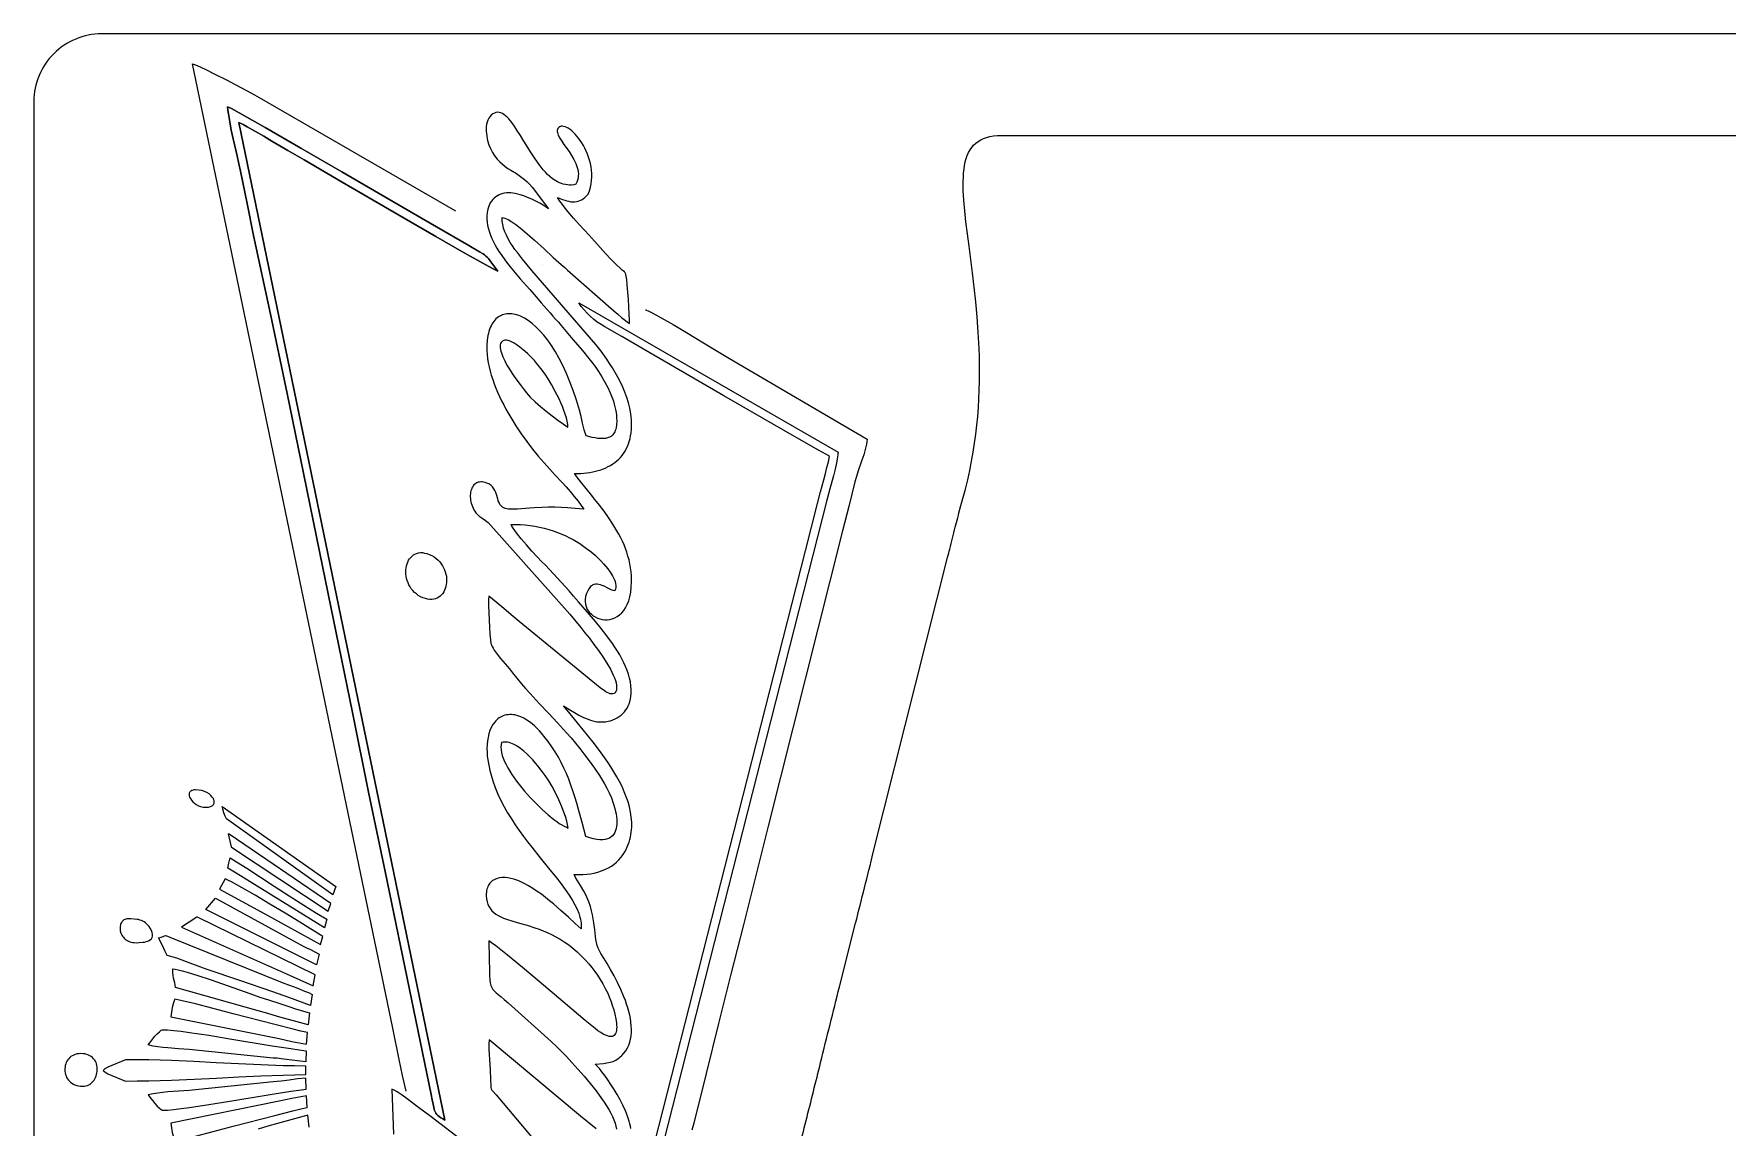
# Model space of a CAD drawing. Extents: x 0 to 500, y 0 to 300.
# Drawn here: x 0 to 250, y 138.6 to 300 of the extents above; entities that cross this region are included whole.
import ezdxf

# ---------------------------------------------------------------- set-up
doc = ezdxf.new("R2010")
doc.units = 0
doc.layers.add('Camada 1', color=250, linetype='CONTINUOUS')
doc.layers.add('Nível Padrão', color=18, linetype='CONTINUOUS')

msp = doc.modelspace()

# ---------------------------------------------------------------- linework, layer by layer
at = {"layer": 'Camada 1'}
for points in [[(54.95, 143.86), (54.44, 146.17), (53.93, 148.53), (53, 153.16), (23.41, 295.58), (23.7, 295.49), (24.11, 295.32), (25.27, 294.78), (26.73, 294.07), (28.34, 293.24), (31.41, 291.63), (32.56, 291), (33.25, 290.61), (62.25, 273.85)], [(88.16, 138.34), (88.1, 138.69), (88.01, 139.05), (87.91, 139.42), (87.64, 140.19), (87.33, 140.98), (86.96, 141.78), (86.55, 142.58), (86.12, 143.37), (85.67, 144.14), (85.21, 144.87), (84.75, 145.56), (84.31, 146.18), (83.88, 146.74), (83.49, 147.21), (83.14, 147.59), (82.85, 147.86), (84.09, 147.97), (84.61, 148.04), (85.08, 148.13), (85.3, 148.19), (85.51, 148.26), (85.72, 148.36), (85.93, 148.46), (86.14, 148.59), (86.35, 148.74), (86.57, 148.92), (86.79, 149.12), (87.12, 149.47), (87.41, 149.85), (87.65, 150.25), (87.84, 150.67), (88, 151.11), (88.11, 151.56), (88.19, 152.04), (88.23, 152.52), (88.24, 153.02), (88.21, 153.53), (88.16, 154.05), (88.08, 154.58), (87.97, 155.11), (87.84, 155.65), (87.69, 156.19), (87.52, 156.74), (87.33, 157.28), (87.12, 157.82), (86.67, 158.88), (86.19, 159.91), (85.67, 160.91), (85.16, 161.84), (84.65, 162.71), (84.16, 163.49), (83.72, 164.18), (83.49, 164.58), (83.3, 164.98), (83.16, 165.4), (83.05, 165.83), (82.97, 166.27), (82.91, 166.73), (82.8, 167.69), (82.68, 168.74), (82.6, 169.3), (82.49, 169.89), (82.35, 170.5), (82.17, 171.14), (81.94, 171.81), (81.65, 172.52), (81.44, 172.98), (81.2, 173.41), (80.7, 174.23), (80.2, 175.02), (79.96, 175.43), (79.75, 175.86), (81.06, 175.88), (81.64, 175.91), (82.2, 175.97), (82.73, 176.07), (83.28, 176.2), (83.83, 176.39), (84.42, 176.65), (84.85, 176.87), (85.27, 177.12), (85.66, 177.4), (86.04, 177.71), (86.39, 178.05), (86.72, 178.42), (87.01, 178.81), (87.26, 179.22), (87.44, 179.58), (87.61, 179.93), (87.75, 180.29), (87.88, 180.65), (87.99, 181.02), (88.08, 181.38), (88.15, 181.75), (88.21, 182.11), (88.25, 182.48), (88.27, 182.85), (88.28, 183.22), (88.27, 183.6), (88.21, 184.34), (88.1, 185.09), (87.94, 185.85), (87.73, 186.6), (87.47, 187.35), (87.17, 188.09), (86.84, 188.84), (86.47, 189.58), (86.08, 190.31), (85.65, 191.04), (85.21, 191.75), (84.74, 192.46), (84.26, 193.16), (83.77, 193.85), (82.76, 195.18), (81.74, 196.46), (79.81, 198.8), (78.96, 199.84), (78.21, 200.78), (79.21, 200.14), (79.81, 199.77), (80.46, 199.41), (81.14, 199.07), (81.83, 198.78), (82.18, 198.66), (82.52, 198.56), (82.85, 198.48), (83.18, 198.43), (83.6, 198.4), (84, 198.4), (84.39, 198.43), (84.77, 198.49), (85.13, 198.58), (85.48, 198.7), (85.81, 198.84), (86.12, 199.01), (86.42, 199.2), (86.7, 199.41), (86.95, 199.64), (87.18, 199.9), (87.39, 200.17), (87.58, 200.45), (87.74, 200.75), (87.87, 201.07), (88.03, 201.58), (88.14, 202.11), (88.19, 202.65), (88.2, 203.19), (88.16, 203.74), (88.08, 204.3), (87.95, 204.86), (87.79, 205.43), (87.59, 206), (87.36, 206.57), (87.1, 207.14), (86.8, 207.71), (86.49, 208.28), (86.15, 208.85), (85.78, 209.42), (85.41, 209.99), (84.61, 211.1), (83.76, 212.18), (82.9, 213.24), (82.04, 214.25), (80.41, 216.12), (79.67, 216.96), (79.02, 217.73), (75.55, 221.53), (75.01, 222.06), (74.31, 222.78), (73.53, 223.63), (72.72, 224.54), (71.95, 225.45), (71.28, 226.3), (70.99, 226.68), (70.76, 227.02), (70.58, 227.31), (70.47, 227.54), (71.16, 227.56), (71.86, 227.55), (72.56, 227.5), (73.26, 227.42), (73.96, 227.31), (74.65, 227.17), (75.34, 227.01), (76.01, 226.82), (76.67, 226.61), (77.31, 226.38), (77.93, 226.14), (78.53, 225.87), (79.09, 225.6), (79.63, 225.32), (80.14, 225.02), (80.61, 224.72), (81.61, 224.02), (82.08, 223.68), (82.51, 223.33), (82.93, 222.96), (83.33, 222.59), (83.71, 222.18), (84.09, 221.75), (84.73, 220.98), (85.09, 220.49), (85.43, 219.96), (85.58, 219.68), (85.71, 219.4), (85.82, 219.11), (85.89, 218.83), (85.93, 218.55), (85.92, 218.28), (85.87, 218.01), (85.77, 217.75), (85.51, 217.82), (85.25, 217.92), (84.72, 218.16), (84.19, 218.42), (83.92, 218.54), (83.66, 218.63), (83.4, 218.7), (83.15, 218.74), (82.9, 218.73), (82.66, 218.67), (82.54, 218.62), (82.43, 218.55), (82.31, 218.47), (82.2, 218.37), (81.98, 218.11), (81.78, 217.77), (81.59, 217.35), (81.46, 216.94), (81.39, 216.54), (81.38, 216.16), (81.43, 215.8), (81.52, 215.45), (81.66, 215.12), (81.84, 214.82), (82.06, 214.54), (82.31, 214.3), (82.59, 214.08), (82.89, 213.89), (83.22, 213.73), (83.56, 213.61), (83.92, 213.53), (84.29, 213.49), (84.66, 213.49), (85.03, 213.54), (85.4, 213.63), (85.77, 213.77), (86.13, 213.96), (86.47, 214.2), (86.79, 214.5), (87.09, 214.85), (87.36, 215.26), (87.61, 215.74), (87.82, 216.27), (87.99, 216.87), (88.12, 217.54), (88.21, 218.28), (88.25, 219.08), (88.23, 219.96), (88.18, 220.57), (88.11, 221.16), (88, 221.74), (87.88, 222.32), (87.72, 222.89), (87.55, 223.45), (87.35, 224), (87.13, 224.54), (86.9, 225.07), (86.65, 225.6), (86.38, 226.11), (86.09, 226.62), (85.49, 227.61), (84.85, 228.57), (84.19, 229.5), (83.51, 230.39), (82.83, 231.25), (82.16, 232.08), (80.89, 233.64), (80.32, 234.37), (79.81, 235.08), (80.75, 235.09), (81.2, 235.13), (81.65, 235.17), (82.08, 235.23), (82.51, 235.31), (82.92, 235.4), (83.33, 235.51), (83.72, 235.63), (84.09, 235.77), (84.46, 235.93), (84.81, 236.1), (85.15, 236.28), (85.47, 236.49), (85.78, 236.71), (86.07, 236.94), (86.35, 237.19), (86.6, 237.46), (86.85, 237.75), (87.07, 238.05), (87.28, 238.37), (87.47, 238.71), (87.63, 239.06), (87.78, 239.44), (87.91, 239.82), (88.02, 240.23), (88.11, 240.66), (88.18, 241.1), (88.22, 241.56), (88.24, 242.04), (88.24, 242.54), (88.22, 243.05), (88.18, 243.47), (88.13, 243.89), (87.99, 244.71), (87.79, 245.52), (87.55, 246.31), (87.26, 247.09), (86.94, 247.85), (86.59, 248.59), (86.22, 249.31), (85.83, 250.01), (85.42, 250.69), (85.01, 251.34), (84.59, 251.96), (83.76, 253.12), (82.99, 254.14), (73.54, 265.08), (72.14, 266.74), (71.39, 267.69), (71.03, 268.18), (70.67, 268.69), (70.34, 269.2), (70.04, 269.72), (69.77, 270.25), (69.54, 270.78), (69.35, 271.31), (69.22, 271.84), (69.17, 272.1), (69.14, 272.36), (69.13, 272.62), (69.13, 272.88), (69.32, 272.85), (69.53, 272.78), (69.76, 272.69), (70.01, 272.57), (70.55, 272.25), (71.16, 271.83), (71.8, 271.34), (72.48, 270.79), (73.18, 270.19), (73.9, 269.55), (75.33, 268.25), (76.68, 267), (77.86, 265.92), (78.37, 265.48), (78.8, 265.13), (85.64, 259.09), (86.21, 258.61), (86.78, 258.12), (87.35, 257.65), (87.64, 257.44), (87.94, 257.25), (87.94, 257.79), (87.91, 258.62), (87.79, 260.78), (87.62, 262.92), (87.53, 263.73), (87.45, 264.24), (87.39, 264.48), (87.33, 264.64), (87.27, 264.75), (87.2, 264.84), (86.99, 264.99), (86.84, 265.11), (86.64, 265.28), (85.95, 265.95), (85.19, 266.73), (84.4, 267.57), (83.59, 268.47), (81.99, 270.25), (80.53, 271.85), (79.68, 272.77), (78.84, 273.76), (78.43, 274.27), (78.03, 274.79), (77.66, 275.31), (77.32, 275.83), (78.04, 275.55), (78.37, 275.43), (78.69, 275.34), (79, 275.27), (79.29, 275.22), (79.57, 275.19), (79.84, 275.2), (80.1, 275.23), (80.36, 275.28), (80.61, 275.37), (80.86, 275.49), (81.1, 275.65), (81.35, 275.84), (81.59, 276.07), (81.84, 276.33), (81.84, 276.33), (82.03, 276.84), (82.17, 277.35), (82.28, 277.86), (82.34, 278.37), (82.37, 278.88), (82.37, 279.39), (82.33, 279.89), (82.26, 280.38), (82.17, 280.86), (82.05, 281.34), (81.9, 281.8), (81.74, 282.25), (81.56, 282.69), (81.36, 283.11), (81.14, 283.51), (80.91, 283.89), (80.68, 284.25), (80.43, 284.59), (80.18, 284.9), (79.92, 285.19), (79.67, 285.45), (79.41, 285.68), (79.16, 285.88), (78.91, 286.05), (78.67, 286.18), (78.44, 286.28), (78.22, 286.34), (78.02, 286.36), (77.83, 286.35), (77.66, 286.29), (77.51, 286.19), (77.38, 286.04), (77.31, 285.9), (77.27, 285.75), (77.27, 285.59), (77.29, 285.42), (77.34, 285.23), (77.42, 285.04), (77.64, 284.62), (77.93, 284.16), (78.26, 283.67), (79.01, 282.61), (79.38, 282.05), (79.72, 281.46), (79.87, 281.17), (80.01, 280.87), (80.13, 280.56), (80.23, 280.26), (80.31, 279.95), (80.36, 279.64), (80.39, 279.33), (80.38, 279.02), (80.35, 278.71), (80.28, 278.4), (80.17, 278.1), (80.03, 277.79), (79.71, 277.71), (79.39, 277.68), (79.08, 277.67), (78.77, 277.69), (78.47, 277.74), (78.17, 277.81), (77.88, 277.91), (77.6, 278.02), (77.33, 278.15), (77.07, 278.29), (76.59, 278.59), (76.18, 278.92), (75.84, 279.23), (75.52, 279.57), (75.2, 279.94), (74.89, 280.32), (74.59, 280.72), (74, 281.55), (73.43, 282.41), (72.35, 284.16), (71.83, 285), (71.33, 285.8), (70.84, 286.52), (70.36, 287.16), (70.12, 287.44), (69.88, 287.69), (69.65, 287.9), (69.41, 288.09), (69.18, 288.23), (68.94, 288.34), (68.71, 288.4), (68.47, 288.42), (68.23, 288.39), (68, 288.31), (67.76, 288.18), (67.52, 287.99), (67.32, 287.77), (67.15, 287.53), (67.02, 287.25), (66.92, 286.95), (66.84, 286.64), (66.8, 286.31), (66.78, 285.97), (66.79, 285.62), (66.82, 285.27), (66.86, 284.92), (66.92, 284.57), (67, 284.24), (67.19, 283.61), (67.41, 283.07), (67.56, 282.76), (67.72, 282.48), (68.05, 281.95), (68.41, 281.5), (68.79, 281.09), (69.18, 280.74), (69.58, 280.42), (69.99, 280.14), (70.4, 279.87), (71.24, 279.36), (71.65, 279.09), (72.06, 278.81), (72.45, 278.51), (72.83, 278.17), (73.2, 277.79), (73.55, 277.35), (75.97, 274.15), (75.64, 274.4), (75.2, 274.68), (74.68, 274.98), (74.1, 275.29), (73.5, 275.58), (72.89, 275.85), (72.32, 276.08), (71.81, 276.25), (71.44, 276.35), (71.08, 276.42), (70.74, 276.48), (70.41, 276.51), (70.1, 276.52), (69.79, 276.51), (69.5, 276.47), (69.22, 276.41), (68.95, 276.32), (68.7, 276.21), (68.45, 276.08), (68.21, 275.92), (67.98, 275.73), (67.77, 275.52), (67.56, 275.29), (67.36, 275.03), (67.17, 274.56), (67.03, 274.09), (66.94, 273.61), (66.9, 273.14), (66.89, 272.66), (66.93, 272.18), (67, 271.7), (67.11, 271.21), (67.25, 270.73), (67.42, 270.25), (67.62, 269.77), (67.84, 269.29), (68.09, 268.81), (68.37, 268.34), (68.66, 267.87), (68.97, 267.4), (69.63, 266.48), (70.33, 265.58), (71.06, 264.7), (71.8, 263.85), (73.22, 262.25), (73.88, 261.51), (74.47, 260.81), (74.91, 260.3), (75.35, 259.81), (75.79, 259.32), (76.21, 258.81), (76.63, 258.31), (77.04, 257.87), (77.45, 257.42), (77.87, 256.92), (79.58, 254.89), (80.66, 253.64), (81.21, 252.98), (81.76, 252.3), (82.31, 251.59), (82.85, 250.86), (83.36, 250.12), (83.86, 249.35), (84.31, 248.57), (84.73, 247.78), (85.11, 246.98), (85.43, 246.16), (85.57, 245.75), (85.69, 245.34), (85.8, 244.92), (85.89, 244.51), (85.96, 244.09), (86.01, 243.67), (86.04, 243.26), (86.05, 242.84), (86.03, 242.29), (85.96, 241.82), (85.9, 241.61), (85.84, 241.42), (85.77, 241.24), (85.69, 241.08), (85.6, 240.94), (85.49, 240.81), (85.38, 240.7), (85.26, 240.6), (85.14, 240.51), (85, 240.44), (84.71, 240.33), (84.38, 240.26), (84.04, 240.23), (83.66, 240.24), (83.27, 240.27), (82.86, 240.33), (82.43, 240.42), (81.53, 240.63), (81.38, 241.08), (81.25, 241.54), (81.01, 242.5), (80.79, 243.48), (80.55, 244.43), (80.11, 245.92), (79.64, 247.32), (79.15, 248.64), (78.64, 249.87), (78.11, 251.02), (77.56, 252.08), (77, 253.06), (76.43, 253.96), (75.86, 254.78), (75.28, 255.51), (74.7, 256.17), (74.12, 256.75), (73.55, 257.25), (72.98, 257.68), (72.42, 258.02), (72.14, 258.17), (71.87, 258.3), (71.6, 258.41), (71.33, 258.5), (71.07, 258.57), (70.82, 258.63), (70.57, 258.66), (70.32, 258.68), (70.08, 258.68), (69.85, 258.66), (69.62, 258.63), (69.4, 258.58), (69.18, 258.51), (68.98, 258.42), (68.78, 258.32), (68.59, 258.2), (68.4, 258.06), (68.23, 257.9), (68.06, 257.73), (67.91, 257.54), (67.76, 257.34), (67.62, 257.12), (67.5, 256.88), (67.38, 256.63), (67.28, 256.36), (67.19, 256.07), (67.1, 255.77), (67.03, 255.46), (66.93, 254.78), (66.88, 254.03), (66.89, 253.23), (66.93, 252.64), (67, 252.04), (67.09, 251.43), (67.22, 250.82), (67.37, 250.2), (67.54, 249.58), (67.74, 248.96), (67.96, 248.33), (68.21, 247.7), (68.47, 247.08), (68.75, 246.45), (69.05, 245.82), (69.37, 245.2), (69.7, 244.57), (70.41, 243.34), (71.16, 242.13), (71.95, 240.95), (72.78, 239.8), (73.62, 238.69), (74.47, 237.64), (75.32, 236.64), (76.17, 235.7), (76.99, 234.84), (78.01, 233.75), (78.6, 233.09), (79.2, 232.4), (79.79, 231.69), (80.34, 231), (80.81, 230.36), (81.18, 229.81), (79.92, 229.93), (78.82, 230.02), (77.84, 230.08), (76.91, 230.1), (75.98, 230.09), (74.99, 230.06), (73.88, 229.99), (72.58, 229.9), (71.41, 229.83), (70.81, 229.81), (70.24, 229.81), (70.02, 229.83), (69.82, 229.86), (69.64, 229.9), (69.48, 229.96), (69.33, 230.03), (69.2, 230.11), (69.09, 230.2), (68.99, 230.3), (68.81, 230.52), (68.68, 230.78), (68.57, 231.05), (68.48, 231.35), (68.3, 231.96), (68.2, 232.26), (68.08, 232.56), (67.92, 232.84), (67.72, 233.1), (67.6, 233.22), (67.47, 233.34), (67.32, 233.44), (67.15, 233.54), (66.89, 233.66), (66.64, 233.75), (66.41, 233.81), (66.18, 233.84), (65.97, 233.84), (65.78, 233.82), (65.59, 233.78), (65.42, 233.71), (65.26, 233.62), (65.12, 233.51), (64.98, 233.39), (64.87, 233.24), (64.76, 233.08), (64.67, 232.91), (64.6, 232.72), (64.54, 232.52), (64.49, 232.31), (64.46, 232.09), (64.44, 231.87), (64.44, 231.64), (64.45, 231.4), (64.48, 231.16), (64.52, 230.92), (64.58, 230.68), (64.66, 230.44), (64.75, 230.2), (64.85, 229.96), (64.98, 229.73), (65.12, 229.51), (65.27, 229.29), (65.45, 229.08), (65.64, 228.89), (65.8, 228.74), (65.97, 228.61), (66.32, 228.37), (66.69, 228.13), (67.09, 227.84), (79.13, 214.3), (80.76, 212.34), (81.37, 211.57), (82.03, 210.74), (82.7, 209.85), (83.37, 208.93), (84.01, 208), (84.6, 207.08), (85.12, 206.18), (85.34, 205.74), (85.54, 205.32), (85.71, 204.91), (85.85, 204.52), (85.95, 204.16), (86.01, 203.81), (86.03, 203.49), (86.01, 203.2), (85.95, 202.94), (85.89, 202.82), (85.83, 202.71), (85.76, 202.65), (85.67, 202.6), (85.5, 202.54), (85.3, 202.53), (85.09, 202.56), (84.88, 202.62), (84.66, 202.72), (84.45, 202.84), (84.23, 202.97), (83.63, 203.43), (83.06, 203.88), (71.63, 213.25), (70.49, 214.2), (69.37, 215.15), (68.27, 216.09), (67.71, 216.54), (67.15, 216.98), (67.13, 216.43), (67.13, 215.6), (67.21, 213.47), (67.27, 212.36), (67.34, 211.35), (67.41, 210.53), (67.48, 209.99), (67.55, 209.78), (67.65, 209.54), (67.8, 209.28), (67.97, 209), (68.4, 208.4), (68.9, 207.77), (69.92, 206.57), (70.35, 206.06), (70.69, 205.65), (71.31, 204.86), (71.95, 204.09), (72.61, 203.34), (73.27, 202.59), (74.61, 201.13), (75.97, 199.69), (77.32, 198.24), (78.66, 196.77), (79.31, 196.03), (79.96, 195.27), (80.59, 194.49), (81.2, 193.7), (82, 192.63), (82.75, 191.59), (83.49, 190.49), (84.25, 189.26), (84.6, 188.63), (84.95, 187.93), (85.26, 187.18), (85.55, 186.39), (85.78, 185.59), (85.87, 185.19), (85.95, 184.8), (86.01, 184.41), (86.05, 184.03), (86.06, 183.66), (86.06, 183.31), (86.02, 182.97), (85.96, 182.65), (85.88, 182.35), (85.76, 182.07), (85.61, 181.82), (85.43, 181.6), (85.22, 181.41), (84.97, 181.25), (84.68, 181.13), (84.35, 181.05), (83.98, 181), (83.57, 181), (83.12, 181.04), (82.61, 181.13), (82.07, 181.27), (81.47, 181.47), (80.94, 183.53), (80.42, 185.48), (80.15, 186.41), (79.88, 187.33), (79.59, 188.21), (79.29, 189.08), (78.97, 189.93), (78.63, 190.76), (78.26, 191.58), (77.87, 192.38), (77.44, 193.17), (76.98, 193.96), (76.48, 194.73), (75.93, 195.5), (75.49, 196.07), (74.95, 196.73), (74.64, 197.07), (74.31, 197.42), (73.96, 197.76), (73.59, 198.09), (73.19, 198.4), (72.78, 198.68), (72.36, 198.93), (71.92, 199.14), (71.46, 199.3), (70.99, 199.42), (70.75, 199.45), (70.51, 199.47), (70.27, 199.47), (70.02, 199.45), (69.77, 199.42), (69.54, 199.37), (69.31, 199.3), (69.1, 199.21), (68.89, 199.11), (68.7, 198.99), (68.52, 198.86), (68.35, 198.71), (68.19, 198.55), (68.04, 198.38), (67.76, 198), (67.53, 197.58), (67.34, 197.13), (67.18, 196.64), (67.06, 196.12), (66.97, 195.59), (66.92, 195.04), (66.9, 194.48), (66.91, 193.91), (66.94, 193.35), (67.01, 192.79), (67.1, 192.26), (67.2, 191.74), (67.32, 191.22), (67.45, 190.71), (67.75, 189.7), (68.11, 188.71), (68.51, 187.74), (68.96, 186.8), (69.44, 185.87), (69.95, 184.96), (70.5, 184.07), (71.07, 183.19), (71.66, 182.34), (72.27, 181.5), (72.88, 180.68), (73.51, 179.88), (74.76, 178.32), (75.98, 176.82), (77.14, 175.38), (77.69, 174.68), (78.21, 174), (78.69, 173.33), (79.13, 172.67), (79.54, 172.03), (79.89, 171.39), (80.2, 170.77), (80.44, 170.16), (80.63, 169.56), (80.7, 169.27), (80.75, 168.97), (80.79, 168.68), (80.81, 168.39), (80.81, 168.11), (80.79, 167.83), (79.9, 168.64), (78.92, 169.55), (77.86, 170.52), (76.73, 171.51), (76.14, 172), (75.54, 172.47), (74.93, 172.94), (74.31, 173.38), (73.67, 173.8), (73.03, 174.19), (72.38, 174.54), (71.72, 174.86), (71.29, 175.03), (70.86, 175.17), (70.42, 175.28), (69.99, 175.36), (69.57, 175.4), (69.16, 175.4), (68.76, 175.35), (68.39, 175.27), (68.05, 175.14), (67.88, 175.05), (67.73, 174.96), (67.59, 174.85), (67.46, 174.73), (67.34, 174.59), (67.22, 174.45), (67.12, 174.28), (67.04, 174.11), (66.96, 173.92), (66.9, 173.71), (66.85, 173.5), (66.82, 173.26), (66.8, 173.01), (66.8, 172.75), (66.84, 172.27), (66.92, 171.83), (67.04, 171.44), (67.2, 171.09), (67.4, 170.78), (67.64, 170.49), (67.92, 170.24), (68.23, 170.01), (68.57, 169.8), (68.94, 169.61), (69.34, 169.44), (69.77, 169.28), (70.7, 168.98), (71.72, 168.68), (72.82, 168.36), (73.98, 167.99), (74.58, 167.78), (75.19, 167.54), (75.8, 167.28), (76.43, 166.99), (77.06, 166.67), (77.69, 166.31), (78.32, 165.9), (78.96, 165.46), (79.59, 164.97), (80.22, 164.43), (80.85, 163.83), (81.47, 163.18), (81.93, 162.65), (82.38, 162.11), (82.8, 161.56), (83.21, 160.98), (83.61, 160.38), (83.99, 159.73), (84.36, 159.05), (84.72, 158.32), (84.94, 157.8), (85.17, 157.21), (85.4, 156.57), (85.61, 155.9), (85.79, 155.22), (85.93, 154.54), (86.02, 153.91), (86.04, 153.61), (86.05, 153.32), (86.04, 153.06), (86.01, 152.82), (85.96, 152.6), (85.89, 152.4), (85.8, 152.24), (85.68, 152.11), (85.53, 152.01), (85.36, 151.95), (85.16, 151.93), (84.93, 151.95), (84.67, 152.02), (84.38, 152.14), (84.05, 152.3), (83.69, 152.52), (83.29, 152.79), (82.85, 153.13), (81.42, 154.3), (79.43, 155.97), (74.58, 160.07), (72.13, 162.12), (69.95, 163.93), (68.22, 165.32), (67.59, 165.79), (67.16, 166.08), (67.22, 163.46), (67.26, 161.59), (67.29, 160.89), (67.33, 160.32), (67.39, 159.85), (67.48, 159.47), (67.61, 159.16), (67.77, 158.88), (67.99, 158.63), (68.26, 158.37), (68.99, 157.78), (69.46, 157.4), (70.01, 156.93), (76.37, 151.23), (77.22, 150.4), (78.62, 148.99), (79.45, 148.11), (80.33, 147.14), (81.24, 146.1), (82.14, 145.02), (83.02, 143.91), (83.83, 142.8), (84.21, 142.24), (84.56, 141.7), (84.88, 141.16), (85.17, 140.63), (85.42, 140.12), (85.64, 139.62), (85.81, 139.14), (85.93, 138.69), (86.01, 138.25)], [(75.15, 265.93), (75.15, 265.93)], [(91.07, 134.01), (92.87, 140.97), (113.93, 223.68), (115.69, 230.65), (116.15, 232.37), (116.65, 234.16), (116.88, 235.06), (117.1, 235.95), (117.3, 236.82), (117.46, 237.65), (116.93, 237.92), (115.84, 238.52), (112.3, 240.53), (107.44, 243.33), (101.86, 246.57), (90.94, 252.91), (86.8, 255.31), (84.32, 256.73), (83.75, 257.07), (83.19, 257.45), (82.65, 257.86), (82.15, 258.3), (81.67, 258.76), (81.23, 259.25), (80.82, 259.76), (80.45, 260.29), (118.75, 238.24), (118.75, 238.24), (118.72, 237.89), (118.67, 237.5), (118.52, 236.64), (118.31, 235.72), (118.07, 234.76), (117.54, 232.83), (117.07, 231.14), (92.2, 133.51)], [(90.36, 259.32), (90.36, 259.2), (90.7, 259.08), (91.21, 258.84), (91.85, 258.51), (92.61, 258.09), (94.4, 257.06), (96.38, 255.88), (100.23, 253.56), (101.73, 252.65), (102.7, 252.08), (123.02, 240.16), (122.97, 239.78), (122.91, 239.39), (122.84, 239), (122.74, 238.62), (122.52, 237.84), (122.26, 237.05), (121.71, 235.46), (121.46, 234.65), (121.23, 233.83), (120.32, 230.23), (119.4, 226.6), (108.41, 182.98), (106.61, 175.73), (104.76, 168.45), (102.92, 161.16), (101.09, 153.84), (99.26, 146.47), (97.43, 139.16), (97.16, 138.12)], [(83.02, 138.32), (80.72, 140.18), (67.21, 151.44), (67.18, 150.79), (67.18, 150.08), (67.2, 149.33), (67.25, 148.57), (67.35, 147.04), (67.43, 145.62), (67.46, 144.67), (67.48, 144.4), (67.53, 144.2), (67.62, 144.04), (67.75, 143.86), (68.24, 143.31), (73.98, 136.56)], [(63.53, 136.34), (58.64, 140.09), (56.59, 141.63), (54.9, 142.87), (54.21, 143.36), (53.64, 143.75), (53.19, 144.03), (52.87, 144.19), (53.1, 137.52)]]:
    msp.add_lwpolyline(points, dxfattribs=at)
for points in [[(68.48, 264.94), (67.93, 265.75), (67.49, 266.36), (67.11, 266.82), (66.92, 267.01), (66.74, 267.19), (66.54, 267.35), (66.32, 267.5), (65.79, 267.83), (64.22, 268.73), (57.25, 272.78), (45.47, 279.63), (39.43, 283.13), (34.16, 286.15), (30.33, 288.32), (29.16, 288.96), (28.6, 289.24), (28.65, 288.72), (28.72, 288.17), (28.91, 287.01), (29.15, 285.78), (29.43, 284.52), (30, 282), (30.27, 280.81), (30.51, 279.71), (31.47, 274.97), (32.45, 270.24), (34.94, 258.59), (37.39, 246.87), (39.81, 235.12), (42.22, 223.33), (47.02, 199.77), (49.43, 188.01), (51.86, 176.31), (58.68, 143.37), (58.83, 142.59), (58.93, 141.96), (59.03, 141.44), (59.09, 141.21), (59.16, 141), (59.25, 140.8), (59.35, 140.62), (59.49, 140.45), (59.65, 140.28), (59.85, 140.12), (60.09, 139.95), (60.37, 139.78), (60.69, 139.61), (30.28, 286.89), (30.88, 286.6), (31.48, 286.28), (32.71, 285.59), (33.93, 284.87), (35.13, 284.15), (36.33, 283.45), (37.52, 282.76), (39.89, 281.41), (45.54, 278.12), (54.66, 272.8), (59.36, 270.08), (63.53, 267.67), (66.73, 265.87), (67.82, 265.28), (68.48, 264.94)], [(68.48, 264.94), (67.82, 265.28), (66.73, 265.87), (63.53, 267.67), (59.36, 270.08), (54.66, 272.8), (45.54, 278.12), (39.89, 281.41), (37.52, 282.76), (36.33, 283.45), (35.13, 284.15), (33.93, 284.87), (32.71, 285.59), (31.48, 286.28), (30.88, 286.6), (30.28, 286.89), (60.69, 139.61), (60.37, 139.78), (60.09, 139.95), (59.85, 140.12), (59.65, 140.28), (59.49, 140.45), (59.35, 140.62), (59.25, 140.8), (59.16, 141), (59.09, 141.21), (59.03, 141.44), (58.93, 141.96), (58.83, 142.59), (58.68, 143.37), (51.86, 176.31), (49.43, 188.01), (47.02, 199.77), (42.22, 223.33), (39.81, 235.12), (37.39, 246.87), (34.94, 258.59), (32.45, 270.24), (31.47, 274.97), (30.51, 279.71), (30.27, 280.81), (30, 282), (29.43, 284.52), (29.15, 285.78), (28.91, 287.01), (28.72, 288.17), (28.65, 288.72), (28.6, 289.24), (29.16, 288.96), (30.33, 288.32), (34.16, 286.15), (39.43, 283.13), (45.47, 279.63), (57.25, 272.78), (64.22, 268.73), (65.79, 267.83), (66.32, 267.5), (66.54, 267.35), (66.74, 267.19), (66.92, 267.01), (67.11, 266.82), (67.49, 266.36), (67.93, 265.75), (68.48, 264.94)], [(78.86, 241.91), (78.82, 242.34), (78.74, 242.81), (78.62, 243.31), (78.46, 243.84), (78.26, 244.39), (78.04, 244.96), (77.8, 245.53), (77.54, 246.09), (76.99, 247.2), (76.44, 248.21), (75.92, 249.08), (75.48, 249.75), (74.86, 250.59), (74.23, 251.39), (73.91, 251.77), (73.58, 252.13), (73.25, 252.47), (72.9, 252.79), (72.26, 253.34), (71.76, 253.73), (71.19, 254.13), (70.89, 254.31), (70.6, 254.47), (70.31, 254.6), (70.03, 254.7), (69.76, 254.75), (69.52, 254.75), (69.41, 254.73), (69.3, 254.69), (69.2, 254.64), (69.12, 254.57), (69, 254.43), (68.92, 254.27), (68.86, 254.08), (68.84, 253.88), (68.85, 253.65), (68.88, 253.41), (68.94, 253.16), (69.02, 252.89), (69.23, 252.32), (69.52, 251.72), (69.85, 251.1), (70.23, 250.48), (70.62, 249.87), (71.02, 249.28), (71.79, 248.22), (72.4, 247.43), (72.73, 247), (73, 246.69), (73.3, 246.36), (73.99, 245.68), (74.79, 244.98), (75.64, 244.28), (76.51, 243.6), (77.36, 242.96), (78.15, 242.39), (78.86, 241.91)], [(58.38, 223.12), (58.75, 222.95), (59.08, 222.75), (59.39, 222.52), (59.67, 222.28), (59.92, 222.02), (60.14, 221.75), (60.34, 221.46), (60.5, 221.16), (60.64, 220.86), (60.75, 220.55), (60.84, 220.23), (60.9, 219.92), (60.93, 219.6), (60.94, 219.29), (60.93, 218.98), (60.89, 218.68), (60.83, 218.39), (60.75, 218.11), (60.64, 217.85), (60.51, 217.6), (60.36, 217.37), (60.19, 217.16), (60, 216.98), (59.79, 216.82), (59.56, 216.69), (59.31, 216.59), (59.05, 216.52), (58.76, 216.48), (58.46, 216.48), (58.14, 216.52), (57.8, 216.6), (57.45, 216.73), (57.09, 216.89), (56.76, 217.08), (56.47, 217.3), (56.19, 217.53), (55.95, 217.79), (55.73, 218.06), (55.54, 218.34), (55.38, 218.64), (55.24, 218.95), (55.13, 219.26), (55.04, 219.58), (54.98, 219.9), (54.94, 220.22), (54.93, 220.53), (54.94, 220.85), (54.97, 221.15), (55.03, 221.45), (55.11, 221.73), (55.21, 222), (55.33, 222.26), (55.48, 222.49), (55.64, 222.7), (55.83, 222.89), (56.04, 223.05), (56.26, 223.19), (56.51, 223.29), (56.78, 223.36), (57.06, 223.39), (57.36, 223.39), (57.68, 223.34), (58.02, 223.26), (58.38, 223.12)], [(78.91, 182.72), (78.8, 183.23), (78.67, 183.76), (78.52, 184.28), (78.35, 184.81), (78.16, 185.34), (77.96, 185.87), (77.52, 186.91), (77.04, 187.91), (76.53, 188.85), (76.01, 189.72), (75.5, 190.5), (75.06, 191.1), (74.43, 191.89), (74.07, 192.33), (73.67, 192.78), (73.24, 193.23), (72.8, 193.67), (72.33, 194.08), (71.86, 194.46), (71.38, 194.8), (70.9, 195.07), (70.66, 195.18), (70.42, 195.28), (70.18, 195.35), (69.95, 195.4), (69.72, 195.42), (69.49, 195.42), (69.27, 195.4), (69.06, 195.35), (68.98, 195.01), (68.96, 194.66), (68.98, 194.28), (69.05, 193.88), (69.16, 193.46), (69.31, 193.02), (69.5, 192.56), (69.72, 192.1), (69.98, 191.62), (70.26, 191.13), (70.58, 190.64), (70.91, 190.14), (71.27, 189.64), (71.65, 189.15), (72.45, 188.16), (73.31, 187.2), (74.19, 186.28), (75.08, 185.43), (75.95, 184.66), (76.79, 183.98), (77.19, 183.69), (77.58, 183.42), (77.95, 183.19), (78.29, 183), (78.62, 182.84), (78.91, 182.72)], [(25.36, 185.79), (25.57, 185.8), (25.76, 185.82), (25.93, 185.85), (26.08, 185.9), (26.21, 185.96), (26.33, 186.03), (26.42, 186.1), (26.5, 186.19), (26.55, 186.28), (26.6, 186.38), (26.62, 186.49), (26.63, 186.6), (26.62, 186.72), (26.59, 186.83), (26.5, 187.07), (26.34, 187.31), (26.13, 187.55), (25.87, 187.76), (25.55, 187.96), (25.19, 188.12), (24.78, 188.25), (24.33, 188.33), (23.85, 188.36), (23.68, 188.35), (23.53, 188.33), (23.39, 188.29), (23.28, 188.25), (23.18, 188.19), (23.1, 188.12), (23.04, 188.04), (22.99, 187.96), (22.95, 187.86), (22.94, 187.76), (22.94, 187.55), (23, 187.31), (23.11, 187.07), (23.27, 186.83), (23.47, 186.6), (23.71, 186.38), (23.98, 186.19), (24.29, 186.03), (24.62, 185.9), (24.98, 185.82), (25.36, 185.79)], [(44.12, 172.88), (28.46, 184.08), (28.35, 184.26), (28.25, 184.47), (28.07, 184.97), (27.92, 185.49), (27.8, 185.93), (44.57, 174.08), (44.12, 172.88)], [(15.08, 165.79), (15.56, 165.8), (16.08, 165.85), (16.33, 165.89), (16.58, 165.95), (16.81, 166.03), (17.02, 166.12), (17.21, 166.25), (17.35, 166.39), (17.46, 166.57), (17.52, 166.77), (17.52, 167.01), (17.47, 167.29), (17.35, 167.6), (17.16, 167.95), (17, 168.19), (16.83, 168.4), (16.65, 168.58), (16.47, 168.73), (16.28, 168.86), (16.08, 168.97), (15.88, 169.07), (15.67, 169.14), (15.46, 169.2), (15.24, 169.24), (14.8, 169.29), (14.34, 169.32), (13.87, 169.32), (13.71, 169.31), (13.56, 169.28), (13.42, 169.23), (13.3, 169.17), (13.18, 169.09), (13.08, 168.99), (12.99, 168.89), (12.92, 168.77), (12.85, 168.64), (12.8, 168.5), (12.74, 168.2), (12.72, 167.88), (12.76, 167.55), (12.86, 167.22), (13.01, 166.9), (13.1, 166.75), (13.21, 166.61), (13.33, 166.47), (13.47, 166.34), (13.62, 166.22), (13.78, 166.11), (13.96, 166.02), (14.16, 165.94), (14.36, 165.87), (14.59, 165.83), (14.83, 165.8), (15.08, 165.79)], [(7.22, 144.6), (7.46, 144.61), (7.68, 144.65), (7.9, 144.72), (8.1, 144.8), (8.29, 144.91), (8.46, 145.04), (8.62, 145.19), (8.77, 145.35), (8.9, 145.52), (9.02, 145.71), (9.12, 145.91), (9.2, 146.12), (9.27, 146.33), (9.32, 146.56), (9.36, 146.78), (9.37, 147), (9.37, 147.23), (9.35, 147.45), (9.31, 147.67), (9.26, 147.89), (9.18, 148.1), (9.08, 148.3), (8.96, 148.48), (8.82, 148.66), (8.66, 148.82), (8.48, 148.97), (8.28, 149.1), (8.05, 149.21), (7.8, 149.29), (7.53, 149.36), (7.24, 149.4), (6.92, 149.41), (6.63, 149.4), (6.36, 149.36), (6.12, 149.29), (5.89, 149.21), (5.67, 149.1), (5.48, 148.97), (5.3, 148.82), (5.15, 148.66), (5.01, 148.48), (4.89, 148.3), (4.79, 148.1), (4.71, 147.89), (4.64, 147.67), (4.6, 147.45), (4.58, 147.23), (4.57, 147), (4.59, 146.78), (4.62, 146.56), (4.68, 146.33), (4.75, 146.12), (4.84, 145.91), (4.96, 145.71), (5.09, 145.52), (5.25, 145.35), (5.42, 145.19), (5.62, 145.04), (5.83, 144.91), (6.07, 144.8), (6.32, 144.72), (6.6, 144.65), (6.9, 144.61), (7.22, 144.6)]]:
    msp.add_lwpolyline(points, close=True, dxfattribs=at)
at = {"layer": 'Nível Padrão'}
msp.add_lwpolyline([(0, 10, 0.414214), (10, 0), (490, 0, 0.414214), (500, 10), (500, 290, 0.414214), (490, 300), (10, 300, 0.414214), (0, 290), (0, 10)], format="xyb", close=True, dxfattribs=at)
msp.add_lwpolyline([(112.95, 135.26, -0.000524), (114.02, 139.54, 0.000498), (116.16, 148.1, -0.001498), (118.95, 159.28), (121.33, 168.68, 0.0018), (123.94, 179.12), (134.91, 222.69, -0.000532), (135.22, 223.92, -0.001142), (136.04, 227.14, 0.002548), (136.76, 229.97), (136.77, 230), (136.77, 230.02), (137.18, 231.41), (137.55, 232.79), (137.88, 234.16), (138.18, 235.52), (138.45, 236.88), (138.69, 238.23), (138.9, 239.57), (139.07, 240.9), (139.23, 242.21), (139.35, 243.52), (139.45, 244.82), (139.53, 246.1), (139.58, 247.38), (139.61, 248.64), (139.63, 249.89), (139.62, 251.12), (139.6, 252.34), (139.56, 253.55), (139.44, 255.91), (139.27, 258.21), (139.07, 260.45), (138.84, 262.61), (138.59, 264.7), (138.08, 268.63), (137.84, 270.47), (137.62, 272.22), (137.44, 273.87), (137.3, 275.42), (137.22, 276.87), (137.21, 277.56), (137.21, 278.22), (137.23, 278.85), (137.27, 279.46), (137.33, 280.03), (137.41, 280.58), (137.52, 281.1), (137.66, 281.58), (137.82, 282.04), (138, 282.47), (138.22, 282.86), (138.47, 283.23), (138.75, 283.56), (139.06, 283.85), (139.41, 284.12), (139.79, 284.35), (140.21, 284.55), (140.67, 284.71), (141.16, 284.84), (141.7, 284.93), (142.28, 284.98), (142.91, 285), (475, 285, -0.414214)], format="xyb", dxfattribs=at)
for points in [[(43.86, 171.56), (28.85, 181.81), (28.7, 181.89), (29.15, 179.93), (29.17, 179.9), (43.47, 170.43), (43.86, 171.56)], [(42.89, 168.01), (29.87, 176.06), (28.62, 176.82), (28.79, 177.53), (28.98, 178.31), (29.92, 177.74), (31.42, 176.78), (35.46, 174.16), (37.69, 172.72), (39.84, 171.35), (41.75, 170.15), (43.27, 169.25), (42.89, 168.01)], [(42.67, 166.71), (39.28, 168.82), (37.11, 170.14), (34.86, 171.5), (32.68, 172.79), (30.74, 173.91), (29.2, 174.76), (28.64, 175.05), (28.24, 175.24), (27.43, 173.7), (34.08, 170.05), (42.34, 165.51), (42.67, 166.71)], [(41.75, 162.53), (25.39, 170.72), (26.8, 172.36), (39.87, 165.22), (40.26, 165.03), (40.82, 164.78), (41.47, 164.47), (42.13, 164.11), (41.75, 162.53)], [(41.24, 159.44), (41.55, 161.05), (24.15, 169.56), (24.08, 169.56), (21.81, 168.07), (37.28, 161.18), (39.28, 160.31), (40.27, 159.88), (41.24, 159.44)], [(40.85, 156.54), (39.91, 156.89), (37.65, 157.72), (35.29, 158.55), (30.43, 160.21), (25.61, 161.86), (23.31, 162.68), (21.13, 163.49), (19.67, 163.89), (19.39, 164.52), (18.97, 165.38), (18.4, 166.49), (18.79, 166.6), (19.08, 166.71), (19.31, 166.79), (19.48, 166.85), (20.09, 166.62), (36.93, 159.84), (37.74, 159.53), (38.81, 159.13), (39.98, 158.66), (40.56, 158.42), (41.11, 158.16), (40.85, 156.54)], [(40.7, 155.45), (40.49, 153.67), (35.97, 154.91), (34.56, 155.33), (33.13, 155.74), (20.9, 159.2), (20.85, 159.55), (20.8, 159.86), (20.71, 160.21), (20.63, 160.57), (20.58, 160.95), (20.54, 161.39), (20.52, 161.93), (20.85, 161.9), (21.32, 161.8), (21.91, 161.64), (22.61, 161.44), (24.22, 160.94), (26.01, 160.34), (29.51, 159.12), (31.89, 158.28), (33.37, 157.77), (34.77, 157.31), (36.17, 156.85), (37.63, 156.35), (38.63, 156.02), (39.46, 155.78), (40.7, 155.45)], [(40.26, 150.82), (40.38, 152.53), (39.41, 152.75), (38.27, 153.02), (35.58, 153.7), (29.44, 155.31), (26.46, 156.09), (23.87, 156.76), (21.91, 157.23), (21.24, 157.37), (20.82, 157.44), (20.72, 157.19), (20.62, 156.9), (20.44, 156.25), (20.3, 155.55), (20.22, 154.87), (36.21, 151.63), (38.09, 151.22), (39.18, 151), (40.26, 150.82)], [(40.21, 149.85), (40.15, 148.2), (38.92, 148.34), (37.7, 148.5), (36.5, 148.66), (35.91, 148.72), (35.32, 148.76), (22.92, 150.03), (21.33, 150.14), (19.79, 150.26), (19.04, 150.33), (18.31, 150.42), (17.59, 150.54), (16.89, 150.7), (17.27, 151.22), (17.56, 151.59), (17.88, 151.97), (18.22, 152.34), (18.53, 152.65), (18.8, 152.86), (18.92, 152.92), (19.01, 152.94), (19.74, 152.92), (20.67, 152.84), (21.76, 152.71), (23, 152.54), (25.82, 152.12), (28.93, 151.62), (35.19, 150.58), (37.95, 150.15), (39.16, 149.98), (40.21, 149.85)], [(40.14, 146.32), (40.14, 147.56), (38.47, 147.59), (36.81, 147.63), (33.5, 147.75), (30.21, 147.9), (26.93, 148.07), (23.63, 148.24), (20.31, 148.38), (16.95, 148.48), (15.25, 148.51), (13.54, 148.52), (10.92, 147.44), (10.46, 147.16), (10.24, 146.94), (10.46, 146.72), (10.92, 146.44), (13.54, 145.37), (15.25, 145.38), (16.96, 145.4), (20.33, 145.5), (23.65, 145.64), (26.95, 145.81), (30.24, 145.98), (33.53, 146.13), (36.82, 146.25), (38.48, 146.3), (40.14, 146.32)], [(40.2, 144.15), (40.15, 145.81), (38.92, 145.67), (37.7, 145.51), (36.5, 145.35), (35.91, 145.29), (35.32, 145.25), (22.92, 143.98), (21.33, 143.86), (19.79, 143.75), (19.04, 143.68), (18.31, 143.58), (17.59, 143.46), (16.89, 143.31), (17.27, 142.79), (17.56, 142.42), (17.88, 142.04), (18.22, 141.67), (18.53, 141.36), (18.8, 141.14), (18.92, 141.09), (19.01, 141.06), (19.74, 141.09), (20.66, 141.17), (21.76, 141.3), (23, 141.46), (25.81, 141.89), (28.91, 142.39), (35.17, 143.42), (37.94, 143.85), (39.14, 144.02), (40.2, 144.15)], [(40.37, 141.47), (40.25, 143.19), (39.17, 143), (38.08, 142.79), (36.21, 142.38), (20.22, 139.14), (20.3, 138.46), (20.44, 137.76), (20.62, 137.11), (20.72, 136.82), (20.82, 136.57), (21.24, 136.64), (21.91, 136.78), (23.87, 137.25), (26.45, 137.92), (29.42, 138.7), (35.56, 140.3), (38.25, 140.98), (39.4, 141.25), (40.37, 141.47)]]:
    msp.add_lwpolyline(points, close=True, dxfattribs=at)
msp.add_lwpolyline([(40.67, 138.55), (40.47, 140.33), (35.97, 139.1), (34.56, 138.68), (33.13, 138.27)], dxfattribs=at)

doc.saveas('drawing.dxf')
